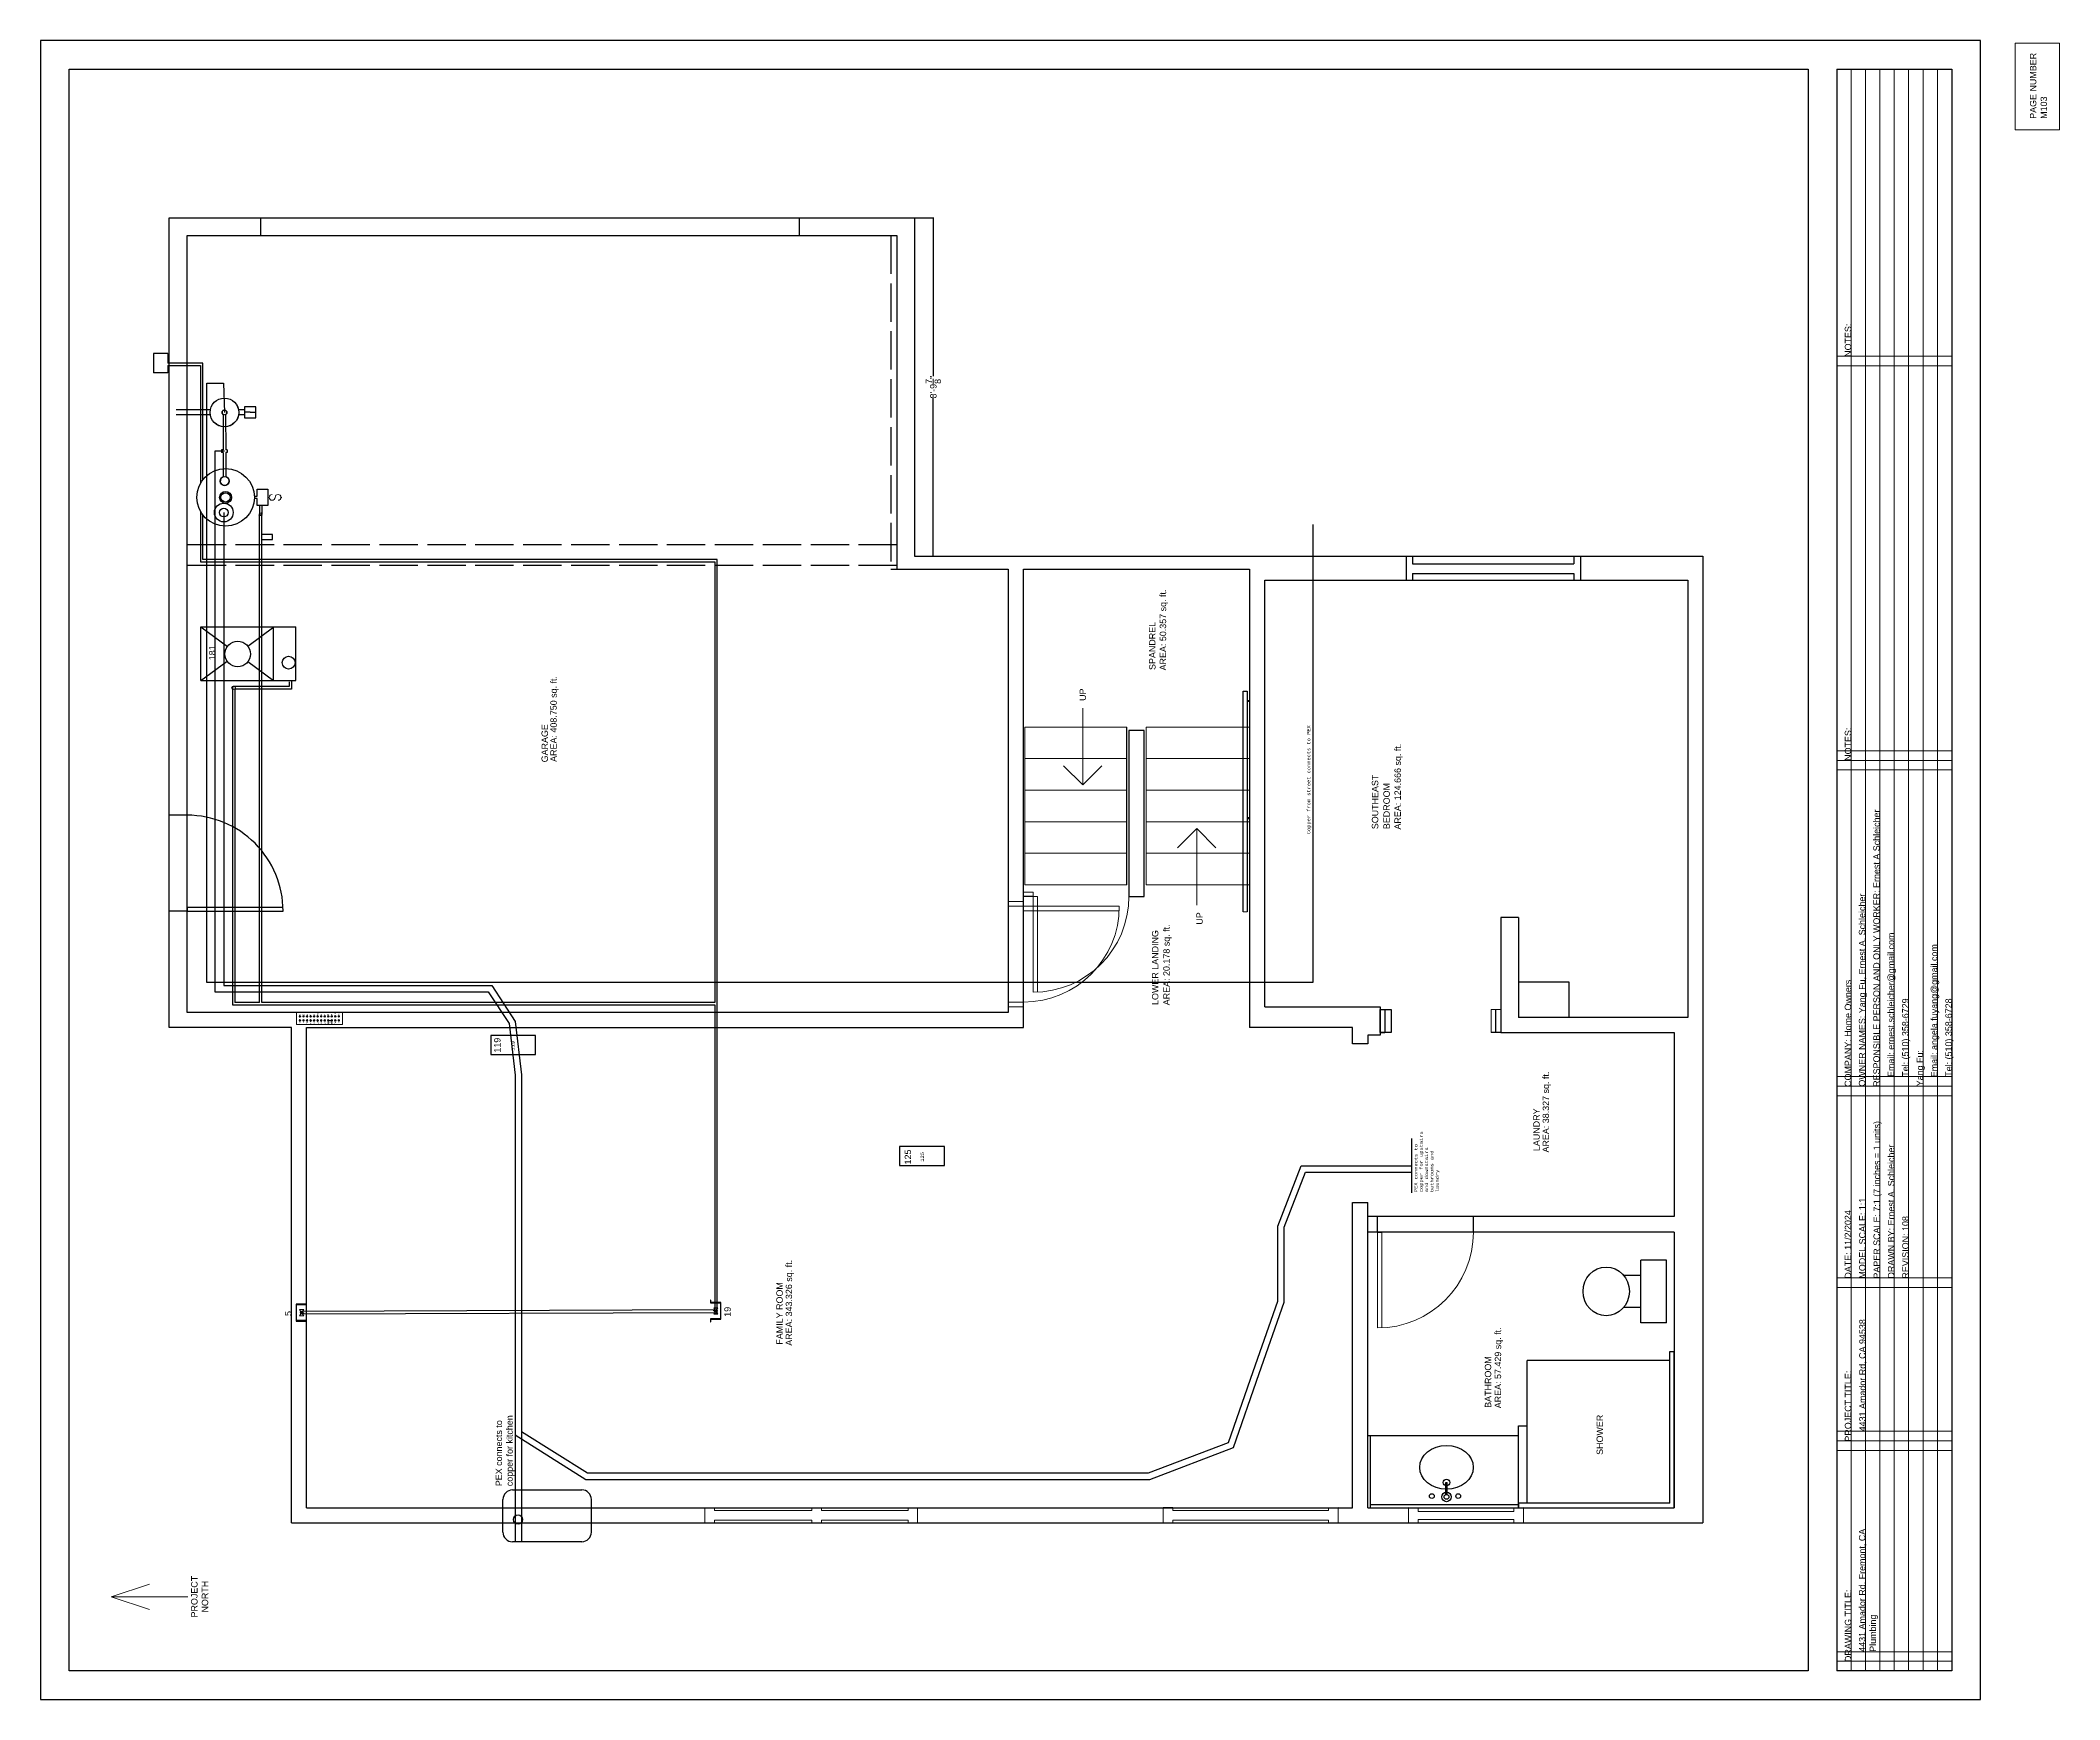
# Model space of a CAD drawing. Header units: inches. Extents: x 12 to 644, y -4 to 515.
import ezdxf

# ---------------------------------------------------------------- set-up
doc = ezdxf.new("R2010")
doc.units = ezdxf.units.IN
doc.header["$MEASUREMENT"] = 0
doc.header["$PDMODE"] = 35
doc.linetypes.add('ACAD_ISO02W100', pattern=[15, 12, -3])
doc.layers.get('0').update_dxf_attribs({"color": 1, "lineweight": 9})
doc.layers.get('Defpoints').update_dxf_attribs({"lineweight": 9})
for name, color, linetype, lineweight in [('00-page-edge', 7, 'Continuous', 9), ('A101-Floorplan-1st-floor', 7, 'Continuous', 9), ('A101-Text', 7, 'Continuous', 9), ('M103-Plumbing', 7, 'Continuous', 9)]:
    doc.layers.add(name, color=color, linetype=linetype, lineweight=lineweight)
doc.layers.add('Title Block', color=7, linetype='Continuous')
doc.styles.add('Reg', font='Courier New.ttf', dxfattribs={"height": 1})
doc.styles.add('Small', font='Arial.ttf', dxfattribs={"height": 0.5})
doc.styles.get("Standard").update_dxf_attribs({"font": 'Arial.ttf', "height": 2})
doc.dimstyles.get("Standard").update_dxf_attribs({"dimtxt": 0.18, "dimasz": 0.1175, "dimexe": 0.18, "dimexo": 0.0625, "dimgap": 0.09, "dimtad": 0, "dimtoh": 1, "dimdec": 3, "dimzin": 0, "dimdsep": 46, "dimlunit": 4, "dimtxsty": 'Standard', "dimblk": 'ARCHTICK', "dimblk1": 'ARCHTICK', "dimblk2": 'ARCHTICK', "dimcen": 0.09, "dimadec": 1, "dimazin": 0, "dimtfac": 1, "dimtdec": 3, "dimtofl": 0, "dimtmove": 0, "dimatfit": 3, "dimfxl": 1, "dimtolj": 1, "dimtzin": 0, "dimarcsym": 0})

# ---------------------------------------------------------------- blocks, each defined once
blk = doc.blocks.new('L1-bathroom-door')
at = {"layer": 'A101-Floorplan-1st-floor'}
for p, q in [((0, 0), (-30, 0)), ((0, -1.375), (-30, -1.375))]:
    blk.add_line(p, q, dxfattribs=at)
at = {"layer": 'A101-Floorplan-1st-floor', "lineweight": 30}
blk.add_line((0, 0), (0, -1.375), dxfattribs=at)
at = {"layer": 'A101-Floorplan-1st-floor'}
blk.add_arc((0, 0), 30, 180, 270, dxfattribs=at)
blk = doc.blocks.new('L1-bathroom-window')
at = {"layer": 'A101-Floorplan-1st-floor'}
for p, q in [((0, 36), (-4.76, 36)), ((-3.69, 33), (-4.76, 33)), ((-3.69, 3), (-3.69, 33)), ((0, 33), (-1.19, 33)), ((-1.19, 3), (-1.19, 33)), ((-4.76, 3), (-3.69, 3)), ((-4.76, 0), (0, 0)), ((-1.19, 3), (0, 3))]:
    blk.add_line(p, q, dxfattribs=at)
at = {"layer": 'A101-Floorplan-1st-floor', "lineweight": 30}
for p, q in [((-4.76, 36), (-4.76, 33)), ((0, 36), (-0.01, 33)), ((-4.76, 3), (-4.76, 0)), ((-0.01, 3), (0, 0))]:
    blk.add_line(p, q, dxfattribs=at)
blk = doc.blocks.new('L1-family-room-window')
at = {"layer": 'A101-Floorplan-1st-floor'}
for p, q in [((0.01, 54.75), (-4.75, 54.75)), ((-3.93, 51.75), (-4.75, 51.75)), ((-3.93, 3), (-3.93, 51.75)), ((0.01, 51.75), (-0.93, 51.75)), ((-0.93, 3), (-0.93, 51.75)), ((-4.75, 3), (-3.93, 3)), ((-4.75, 0), (0.01, 0)), ((-0.93, 3), (0.01, 3))]:
    blk.add_line(p, q, dxfattribs=at)
at = {"layer": 'A101-Floorplan-1st-floor', "lineweight": 30}
for p, q in [((-4.75, 54.75), (-4.75, 51.75)), ((0.01, 54.75), (0.01, 51.75)), ((-4.75, 3), (-4.75, 0)), ((0, 3), (0.01, 0))]:
    blk.add_line(p, q, dxfattribs=at)
blk = doc.blocks.new('L1-family-room-patio-doors')
at = {"layer": 'A101-Floorplan-1st-floor'}
for p, q in [((0, 66.63), (-4.75, 66.63)), ((-3.93, 63.63), (-4.75, 63.63)), ((-3.93, 33.13), (-3.93, 63.63)), ((-0.93, 33.13), (-0.93, 63.63)), ((0, 63.63), (-0.93, 63.63)), ((-0.07, 66.63), (-0.07, 63.63)), ((-4.75, 33.13), (-3.93, 33.13)), ((-0.93, 33.13), (0, 33.13)), ((-0.07, 33.13), (-0.07, 30.13)), ((-4.75, 30.13), (-3.93, 30.13)), ((-3.93, 3), (-3.93, 30.13)), ((-0.93, 3), (-0.93, 30.13)), ((-0.93, 30.13), (0, 30.13)), ((-4.75, 3), (-3.93, 3)), ((-4.75, 0), (0, 0)), ((-0.93, 3), (0, 3)), ((-0.07, 3), (-0.07, 0))]:
    blk.add_line(p, q, dxfattribs=at)
at = {"layer": 'A101-Floorplan-1st-floor', "lineweight": 30}
for p, q in [((-4.75, 66.63), (-4.75, 63.63)), ((-4.75, 33.13), (-4.75, 30.13)), ((-4.75, 3), (-4.75, 0))]:
    blk.add_line(p, q, dxfattribs=at)
blk = doc.blocks.new('lower-landing-to-garage-door')
at = {"layer": 'A101-Floorplan-1st-floor'}
for p, q in [((30, 0), (28.62, 0)), ((30, 0), (30, -30)), ((28.62, 0), (28.62, -29.97))]:
    blk.add_line(p, q, dxfattribs=at)
blk.add_arc((30, 0), 30, 180, 270, dxfattribs=at)
blk = doc.blocks.new('garage-door-exit-to-trailer')
at = {"layer": 'A101-Floorplan-1st-floor', "lineweight": 30}
for p, q in [((0, 0), (0, -30)), ((1.25, 0), (0, 0)), ((1.25, 0), (1.25, -29.97))]:
    blk.add_line(p, q, dxfattribs=at)
blk.add_arc((0, 0), 30, 270, 0, dxfattribs=at)
blk = doc.blocks.new('spandrel-door')
at = {"layer": 'A101-Floorplan-1st-floor'}
for p, q in [((0, 0), (-30, 0)), ((0, -1.38), (0, 0)), ((0, -1.38), (-29.97, -1.38))]:
    blk.add_line(p, q, dxfattribs=at)
blk.add_arc((0, 0), 30, 180, 270, dxfattribs=at)
blk = doc.blocks.new('L1-toilet')
at = {"lineweight": 30}
for p, q in [((-14.81, 8), (-14.81, 13.4)), ((-4.81, 8), (-4.81, 13.4)), ((-19.63, 0), (-19.63, 8)), ((-19.63, 8), (0, 8)), ((0, 0), (0, 8)), ((-19.63, 0), (0, 0))]:
    blk.add_line(p, q, dxfattribs=at)
blk.add_ellipse((-9.81, 18.88), major_axis=(7.62, 0), ratio=0.95082, dxfattribs=at)
blk = doc.blocks.new('L1-bathroom-sink-faucets-bowl')
at = {"lineweight": 30}
for p, q in [((2.21, 0.25), (5.98, 0.25)), ((5.98, 0.25), (5.98, -0.25)), ((2.21, -0.25), (5.98, -0.25))]:
    blk.add_line(p, q, dxfattribs=at)
for centre, radius in [((1.5, 0), 1.5), ((1.5, 0), 0.75), ((1.75, 4.59), 0.75), ((6, 0), 1), ((1.75, -3.69), 0.75)]:
    blk.add_circle(centre, radius, dxfattribs=at)
blk.add_ellipse((10.75, 0), major_axis=(0, -8.38), ratio=0.820896, dxfattribs=at)
blk = doc.blocks.new('L1-granite-splash-and-counter')
at = {"layer": 'A101-Floorplan-1st-floor', "lineweight": 30}
for p, q in [((0, 0), (22.63, 0)), ((0, 0), (0, -0.88)), ((22.63, 0), (22.63, -47.13)), ((0, -0.88), (22.63, -0.88)), ((0, -0.88), (0, -47.13)), ((0.88, -47.13), (0.88, -0.88)), ((0, -47.13), (0.88, -47.13)), ((0.88, -47.13), (22.63, -47.13))]:
    blk.add_line(p, q, dxfattribs=at)
blk = doc.blocks.new('L1-shower-tiles-and-glass-walls')
at = {"layer": 'A101-Floorplan-1st-floor', "lineweight": 30}
for p, q in [((1.37, 48.75), (0, 48.75)), ((0, 48.75), (0, 48.75)), ((0, 48.75), (0, 0)), ((1.37, 1.37), (1.37, 48.75)), ((1.37, 48.75), (25.62, 48.75)), ((1.37, 46), (46.12, 46)), ((25.62, 48.75), (25.62, 46)), ((46.12, 1.37), (46.12, 46)), ((0, 0), (48.88, 0)), ((1.37, 1.37), (48.88, 1.37)), ((48.88, 1.37), (48.88, 0))]:
    blk.add_line(p, q, dxfattribs=at)
blk = doc.blocks.new('L2-S-gas-shutoff-valve')
at = {"layer": 'M103-Plumbing'}
for p, q in [((-0.88, 0.6), (0.88, -0.58)), ((-0.88, -0.58), (0.88, 0.6))]:
    blk.add_line(p, q, dxfattribs=at)
at = {"layer": 'M103-Plumbing', "lineweight": 30}
for p, q in [((-0.88, 0.6), (-0.88, -0.58)), ((0.88, 0.6), (0.88, -0.58))]:
    blk.add_line(p, q, dxfattribs=at)
at = {"layer": 'M103-Plumbing'}
blk.add_lwpolyline([(0, 0.01), (0, 0.67), (0.08, 0.67)], dxfattribs=at)
at = {"layer": 'M103-Plumbing', "lineweight": 30}
blk.add_circle((0, 0), 0.433, dxfattribs=at)
blk = doc.blocks.new('L2-N-gas-shutoff-valve')
at = {"layer": 'M103-Plumbing'}
for p, q in [((-1.05, 0.72), (-1.05, 0.36)), ((0, 0), (-1.05, 0.72)), ((-1.05, 0.36), (-1.05, 0)), ((-1.05, -0.36), (-1.05, 0)), ((0, 0), (-1.05, -0.72)), ((0, 0), (1.05, 0.72)), ((0, 0), (1.05, -0.72)), ((1.05, 0.72), (1.05, 0.36)), ((1.05, 0.36), (1.05, 0)), ((1.05, -0.36), (1.05, 0)), ((-1.05, -0.72), (-1.05, -0.36)), ((1.05, -0.72), (1.05, -0.36))]:
    blk.add_line(p, q, dxfattribs=at)
blk.add_lwpolyline([(0, 0), (0, -0.7), (-0.18, -0.7)], dxfattribs=at)
at = {"layer": 'M103-Plumbing', "lineweight": 30}
blk.add_circle((0, 0), 0.375, dxfattribs=at)
blk = doc.blocks.new('L1-south-stairway-5-steps')
at = {"layer": 'A101-Floorplan-1st-floor', "lineweight": 5}
for p, q in [((-49.375, 0), (0, 0)), ((-49.375, 0), (-49.375, -32.40625)), ((-39.5, 0), (-39.5, -32.40625)), ((-29.625, 0), (-29.625, -32.40625)), ((-19.75, 0), (-19.75, -32.40625)), ((-9.875, 0), (-9.875, -32.40625)), ((0, 0), (0, -32.40625))]:
    blk.add_line(p, q, dxfattribs=at)
blk = doc.blocks.new('L1-south-stairway-handrail')
at = {"layer": 'A101-Floorplan-1st-floor', "lineweight": -3}
for p, q in [((-57.8, 1.25), (11.23, 1.25)), ((11.23, 0), (-57.8, 0)), ((-28.71, -0.75), (-28.71, 0)), ((-28.46, -0.75), (-28.46, 0)), ((8.09, 0), (8.09, -0.75)), ((8.34, 0), (8.34, -0.75)), ((11.23, 1.25), (11.23, 0))]:
    blk.add_line(p, q, dxfattribs=at)
at = {"layer": 'A101-Floorplan-1st-floor', "lineweight": 5}
blk.add_line((-57.8, 1.25), (-57.8, 0), dxfattribs=at)
blk = doc.blocks.new('L1-arrow')
at = {"lineweight": 5}
for p, q in [((188.32, -365.98), (182.32, -359.98)), ((182.32, -365.98), (164.32, -365.98)), ((182.32, -365.98), (188.32, -365.98)), ((188.32, -365.98), (182.32, -371.98))]:
    blk.add_line(p, q, dxfattribs=at)
blk = doc.blocks.new('L1-ceiling-register-119')
at = {"layer": 'A101-Floorplan-1st-floor', "lineweight": 30}
for p, q in [((-6, 0, -95.12), (-6, -14, -95.12)), ((0, 0, -95.12), (-6, 0, -95.12)), ((0, -14, -95.12), (0, 0, -95.12)), ((-6, -14, -95.12), (0, -14, -95.12))]:
    blk.add_line(p, q, dxfattribs=at)
blk = doc.blocks.new('L1-south-east-bedroom-window')
at = {"layer": 'A101-Floorplan-1st-floor', "lineweight": -3}
for p, q in [((7.5, 54.5), (0, 54.5)), ((0, 54.5), (0, 52.5)), ((2.15, 52.5), (0, 52.5)), ((2.15, 52.5), (2.13, 2)), ((5.1, 52.5), (5.12, 2)), ((7.5, 52.5), (5.1, 52.5)), ((7.5, 54.5), (7.5, 52.5)), ((2.13, 2), (0, 2)), ((0, 2), (0, 0)), ((7.5, 0), (0, 0)), ((7.5, 2), (5.12, 2)), ((7.5, 2), (7.5, 0))]:
    blk.add_line(p, q, dxfattribs=at)
blk = doc.blocks.new('L1-framing-for-expansion-tank')
at = {"layer": 'A101-Floorplan-1st-floor', "lineweight": -3}
for p, q in [((1, 14.24), (1, 24.95)), ((2.5, 14.22), (2.5, 24.95)), ((1, 3.5), (1, 5.36)), ((1.75, 1.75), (1.75, 3.5)), ((1.75, 1.75), (1.75, 0)), ((2.5, 3.5), (2.5, 5.38))]:
    blk.add_line(p, q, dxfattribs=at)
blk.add_lwpolyline([(0, 0), (3.5, 0), (3.5, 3.5), (0, 3.5)], close=True, dxfattribs=at)
blk.add_lwpolyline([(0, 0), (3.5, 0), (3.5, 3.5), (0, 3.5)], close=True, dxfattribs=at)
blk = doc.blocks.new('L1-expansion-tank-186')
at = {"layer": 'M103-Plumbing', "lineweight": -3}
for radius in [4.49, 0.75]:
    blk.add_circle((0.7, 4.44, -54.75), radius, dxfattribs=at)
blk = doc.blocks.new('L1-expansion-tank-186-reference')
at = {"layer": 'A101-Floorplan-1st-floor', "lineweight": -3}
for radius in [4.49, 0.75]:
    blk.add_circle((388.22, -77.44), radius, dxfattribs=at)
blk = doc.blocks.new('L1-water-heater-184-reference')
at = {"layer": 'A101-Floorplan-1st-floor'}
for p, q in [((0, -13.66), (0, -13.25)), ((0, -17.33), (0, -17.57))]:
    blk.add_line(p, q, dxfattribs=at)
at = {"layer": 'A101-Floorplan-1st-floor', "lineweight": -3}
blk.add_lwpolyline([(0.37, -9), (0.37, -9.86), (2.56, -9.86), (2.56, -13.25), (-2.56, -13.25), (-2.56, -9.86), (-0.38, -9.86), (-0.38, -9)], dxfattribs=at)
for centre, radius in [((0, 0), 9), ((-4.75, 0.55), 2.93), ((-4.75, 0.55), 1.39), ((0, 0), 1.88), ((0, 0), 1.45), ((5.1, 0.27), 1.39)]:
    blk.add_circle(centre, radius, dxfattribs=at)
at = {"layer": 'A101-Floorplan-1st-floor'}
for centre, start, end in [((0, -14.57), 0, 180), ((0, -14.59), 180, 270), ((0, -16.42), 180, 90)]:
    blk.add_arc(centre, 0.916, start, end, dxfattribs=at)
blk = doc.blocks.new('L1-furnace-181-reference')
at = {"layer": 'A101-Floorplan-1st-floor', "lineweight": -3}
for p, q in [((0, 29.75), (6.04, 21.52)), ((0, 29.75), (0, 0)), ((16.8, 29.75), (16.8, 0)), ((10.77, 15.08), (16.8, 6.87)), ((0, 0), (16.8, 0))]:
    blk.add_line(p, q, dxfattribs=at)
for points in [[(0, 29.75), (16.8, 29.75), (10.65, 21.42)], [(5.89, 14.99), (-0.01, 7), (16.8, 7)]]:
    blk.add_lwpolyline(points, dxfattribs=at)
for centre, radius in [((8.27, 18.2), 4), ((5.56, 2.25), 2)]:
    blk.add_circle(centre, radius, dxfattribs=at)
blk = doc.blocks.new('L1-186')
at = {"layer": 'A101-Floorplan-1st-floor', "lineweight": -3}
for radius in [4.49, 0.75]:
    blk.add_circle((0, 0), radius, dxfattribs=at)
blk = doc.blocks.new('_ArchTick')
at = {"color": 0, "linetype": 'ByBlock', "lineweight": 30, "const_width": 0.15}
blk.add_lwpolyline([(-0.5, -0.5), (0.5, 0.5)], dxfattribs=at)
blk = doc.blocks.new('*D456')
at = {"layer": 'A101-Text', "color": 0, "lineweight": -2, "transparency": 16777216}
for p, q in [((285.79, 459.75), (291.78, 459.75)), ((291.6, 459.75), (291.6, 410.26)), ((291.6, 353.82), (291.6, 403.31)), ((285.79, 353.82), (291.78, 353.82))]:
    blk.add_line(p, q, dxfattribs=at)
at = {"layer": 'Defpoints', "color": 0, "lineweight": 5, "transparency": 16777216}
for p in [(285.72, 459.75), (285.72, 353.82), (291.6, 353.82)]:
    blk.add_point(p, dxfattribs=at)
at = {"layer": 'A101-Text', "color": 0, "lineweight": -2, "transparency": 16777216, "xscale": 0.1175, "yscale": 0.1175, "zscale": 0.1175}
for p, rotation in [((291.6, 459.75), 90), ((291.6, 353.82), 270)]:
    blk.add_blockref('_ArchTick', p, dxfattribs=dict(at, rotation=rotation))
at = {"layer": 'A101-Text', "color": 0, "lineweight": 5, "transparency": 16777216, "insert": (291.6, 406.78), "char_height": 2, "attachment_point": 5, "rotation": 90}
blk.add_mtext('\\A1;8\'-9{\\H1x;\\S7/8;}"', dxfattribs=at)
blk = doc.blocks.new('GE-125A-subpanel-171')
at = {"lineweight": 5}
for p, q in [((0, -14.38, -48.5), (0, 0, -48.5)), ((0, 0, -48.5), (3.75, 0, -48.5)), ((3.75, -15.19, -48.5), (3.75, 0.81, -48.5)), ((1, -1.11, -48.5), (1.5, -1.11, -48.5)), ((1, -2.21, -48.5), (1.5, -2.21, -48.5)), ((1, -3.32, -48.5), (1.5, -3.32, -48.5)), ((1, -4.42, -48.5), (1.5, -4.42, -48.5)), ((1, -5.53, -48.5), (1.5, -5.53, -48.5)), ((1.25, -1.36, -48.5), (1.25, -0.86, -48.5)), ((1.25, -2.46, -48.5), (1.25, -1.96, -48.5)), ((1.25, -3.57, -48.5), (1.25, -3.07, -48.5)), ((1.25, -4.67, -48.5), (1.25, -4.17, -48.5)), ((1.25, -5.78, -48.5), (1.25, -5.28, -48.5)), ((2.25, -1.11, -48.5), (2.75, -1.11, -48.5)), ((2.25, -2.21, -48.5), (2.75, -2.21, -48.5)), ((2.25, -3.32, -48.5), (2.75, -3.32, -48.5)), ((2.25, -4.42, -48.5), (2.75, -4.42, -48.5)), ((2.25, -5.53, -48.5), (2.75, -5.53, -48.5)), ((2.5, -1.36, -48.5), (2.5, -0.86, -48.5)), ((2.5, -2.46, -48.5), (2.5, -1.96, -48.5)), ((2.5, -3.57, -48.5), (2.5, -3.07, -48.5)), ((2.5, -4.67, -48.5), (2.5, -4.17, -48.5)), ((2.5, -5.78, -48.5), (2.5, -5.28, -48.5)), ((1.25, -9.96, -48.5), (0, -9.96, -48.5)), ((0, -9.96, -48.5), (0, -11.06, -48.5)), ((0, -11.06, -48.5), (1.25, -11.06, -48.5)), ((1, -6.64, -48.5), (1.5, -6.64, -48.5)), ((1, -7.74, -48.5), (1.5, -7.74, -48.5)), ((1, -8.85, -48.5), (1.5, -8.85, -48.5)), ((1, -9.96, -48.5), (1.5, -9.96, -48.5)), ((1, -11.06, -48.5), (1.5, -11.06, -48.5)), ((1, -12.17, -48.5), (1.5, -12.17, -48.5)), ((1.25, -6.89, -48.5), (1.25, -6.39, -48.5)), ((1.25, -7.99, -48.5), (1.25, -7.49, -48.5)), ((1.25, -9.1, -48.5), (1.25, -8.6, -48.5)), ((1.25, -10.21, -48.5), (1.25, -9.71, -48.5)), ((1.25, -11.06, -48.5), (1.25, -9.96, -48.5)), ((1.25, -11.31, -48.5), (1.25, -10.81, -48.5)), ((1.25, -12.42, -48.5), (1.25, -11.92, -48.5)), ((2.25, -6.64, -48.5), (2.75, -6.64, -48.5)), ((2.25, -7.74, -48.5), (2.75, -7.74, -48.5)), ((2.25, -8.85, -48.5), (2.75, -8.85, -48.5)), ((2.25, -9.96, -48.5), (2.75, -9.96, -48.5)), ((2.25, -11.06, -48.5), (2.75, -11.06, -48.5)), ((2.25, -12.17, -48.5), (2.75, -12.17, -48.5)), ((2.5, -6.89, -48.5), (2.5, -6.39, -48.5)), ((2.5, -7.99, -48.5), (2.5, -7.49, -48.5)), ((2.5, -9.1, -48.5), (2.5, -8.6, -48.5)), ((2.5, -10.21, -48.5), (2.5, -9.71, -48.5)), ((2.5, -11.31, -48.5), (2.5, -10.81, -48.5)), ((2.5, -12.42, -48.5), (2.5, -11.92, -48.5)), ((0, -14.38, -48.5), (3.75, -14.38, -48.5)), ((1, -13.27, -48.5), (1.5, -13.27, -48.5)), ((1.25, -13.52, -48.5), (1.25, -13.02, -48.5)), ((2.25, -13.27, -48.5), (2.75, -13.27, -48.5)), ((2.5, -13.52, -48.5), (2.5, -13.02, -48.5))]:
    blk.add_line(p, q, dxfattribs=at)
for centre in [(1.25, -1.11, -48.5), (1.25, -2.21, -48.5), (1.25, -3.32, -48.5), (1.25, -4.42, -48.5), (1.25, -5.53, -48.5), (2.5, -1.11, -48.5), (2.5, -2.21, -48.5), (2.5, -3.32, -48.5), (2.5, -4.42, -48.5), (2.5, -5.53, -48.5), (1.25, -6.64, -48.5), (1.25, -7.74, -48.5), (1.25, -8.85, -48.5), (1.25, -9.96, -48.5), (1.25, -11.06, -48.5), (1.25, -12.17, -48.5), (2.5, -6.64, -48.5), (2.5, -7.74, -48.5), (2.5, -8.85, -48.5), (2.5, -9.96, -48.5), (2.5, -11.06, -48.5), (2.5, -12.17, -48.5), (1.25, -13.27, -48.5), (2.5, -13.27, -48.5)]:
    blk.add_circle(centre, 0.25, dxfattribs=at)
at = {"lineweight": 5, "style": 'Small'}
for s, p in [('nc', (0.13, -1.28, -48.5)), ('nc', (0.13, -2.39, -48.5)), ('12', (0.12, -5.79, -48.5)), ('nc', (0.14, -3.49, -48.5)), ('11', (0.18, -4.7, -48.5)), ('1', (2.77, -1.36, -48.5)), ('3', (2.83, -3.59, -48.5)), ('2', (2.83, -2.47, -48.5)), ('4', (2.85, -4.67, -48.5)), ('5', (2.84, -5.79, -48.5)), ('13', (0.1, -6.92, -48.5)), ('14', (0.11, -8, -48.5)), ('15', (0.11, -9.11, -48.5)), ('16', (0.12, -10.82, -48.5)), ('nc', (0.14, -12.36, -48.5)), ('10', (2.83, -12.42, -48.5)), ('6', (2.85, -8.02, -48.5)), ('7', (2.86, -9.11, -48.5)), ('9', (2.87, -11.28, -48.5)), ('8', (2.88, -10.2, -48.5)), ('nc', (2.87, -6.81, -48.5)), ('nc', (0.13, -13.46, -48.5)), ('nc', (2.86, -13.46, -48.5))]:
    blk.add_text(s, height=0.5, dxfattribs=at).set_placement(p)
blk = doc.blocks.new('north-arrow')
at = {"layer": '00-page-edge', "lineweight": 5}
for points in [[(-3.99, -12), (0, 0), (4, -12)], [(0, 0), (0, -12), (0, -24)]]:
    blk.add_lwpolyline(points, dxfattribs=at)
blk = doc.blocks.new('kitchen-sink-for-m103')
at = {"layer": 'M103-Plumbing', "lineweight": -3}
for p, q in [((12.66, -178.21), (12.66, -156.52)), ((15.66, -153.52), (25.88, -153.52)), ((28.88, -156.52), (28.88, -178.21)), ((15.66, -181.21), (25.88, -181.21))]:
    blk.add_line(p, q, dxfattribs=at)
blk.add_circle((19.6, -158.24), 1.45, dxfattribs=at)
for centre, start, end in [((15.66, -156.52), 90, 180), ((25.88, -156.52), 0, 90), ((15.66, -178.21), 180, 270), ((25.88, -178.21), 270, 0)]:
    blk.add_arc(centre, 3, start, end, dxfattribs=at)

msp = doc.modelspace()

# ---------------------------------------------------------------- linework, layer by layer
at = {"lineweight": 5}
for p, q in [((578.8969, 4.9613), (578.8969, 506.3126)), ((583.3969, 4.9613), (583.3969, 506.3126)), ((587.8969, 4.9613), (587.8969, 506.3126)), ((592.3969, 4.9613), (592.3969, 506.3126)), ((596.8969, 4.9613), (596.8969, 506.3126)), ((601.3969, 4.9613), (601.3969, 506.3126)), ((605.8969, 4.9613), (605.8969, 506.3126)), ((610.3969, 4.9613), (610.3969, 506.3126)), ((574.3969, 416.4613), (610.3969, 416.4613)), ((574.3969, 292.9613), (610.3969, 292.9613)), ((574.3969, 289.9613), (610.3969, 289.9613)), ((574.3969, 190.9613), (610.3969, 190.9613)), ((574.3969, 187.9613), (610.3969, 187.9613)), ((574.3969, 127.9613), (610.3969, 127.9613)), ((574.3969, 79.9613), (610.3969, 79.9613)), ((574.3969, 76.9613), (610.3969, 76.9613)), ((574.3969, 10.9613), (610.3969, 10.9613)), ((574.3969, 7.9613), (610.3969, 7.9613))]:
    msp.add_line(p, q, dxfattribs=at)
at = {"layer": '00-page-edge', "lineweight": 5}
for p, q in [((574.3969, 413.4613), (610.3969, 413.4613)), ((574.3969, 286.9613), (610.3969, 286.9613)), ((574.3969, 184.9613), (610.3969, 184.9613)), ((574.3969, 124.9613), (610.3969, 124.9613)), ((574.3969, 73.9613), (610.3969, 73.9613)), ((574.3969, 4.9613), (574.3969, 4.9613)), ((574.3969, 4.9613), (574.3969, 4.9613))]:
    msp.add_line(p, q, dxfattribs=at)
at = {"layer": '00-page-edge', "lineweight": -3}
for points in [[(12.0961, -4.0387), (619.3969, -4.0387), (619.3969, 515.3126), (12.0961, 515.3126)], [(565.3969, 4.9613), (21.0961, 4.9613), (21.0961, 506.3126), (565.3969, 506.3126)]]:
    msp.add_lwpolyline(points, close=True, dxfattribs=at)
at = {"layer": '00-page-edge', "lineweight": 5}
msp.add_lwpolyline([(630.2535, 487.2728), (630.2535, 514.4557), (644.1546, 514.4557), (644.1546, 487.2728)], close=True, dxfattribs=at)
at = {"layer": 'A101-Floorplan-1st-floor', "lineweight": -3}
for p, q in [((52.3788, 206.3187), (52.3788, 459.7508)), ((52.3788, 459.7508), (285.7225, 459.7508)), ((81.0663, 454.2508), (81.0663, 459.7508)), ((249.7538, 454.2508), (249.7538, 459.7508)), ((285.7225, 459.7508), (285.7225, 353.8173)), ((285.7225, 353.8173), (532.5022, 353.8173)), ((319.8232, 206.3187), (319.8232, 349.8187)), ((319.8232, 349.8187), (390.6044, 349.8187)), ((390.6044, 349.8187), (390.6044, 206.3187)), ((532.5022, 353.8173), (532.5022, 51.2875)), ((395.3544, 212.8187), (395.3544, 346.3187)), ((395.3544, 346.3187), (527.7522, 346.3187)), ((527.7522, 346.3187), (527.7522, 209.5062)), ((352.1982, 251.0048), (352.1982, 300.3798)), ((58.0663, 272.7821), (52.3788, 272.7821)), ((322.8232, 247.3701), (319.8232, 247.3701)), ((58.0663, 242.7861), (52.3788, 242.7861)), ((474.8147, 240.7562), (469.2294, 240.7562)), ((469.2294, 240.7562), (469.2294, 204.7562)), ((474.8147, 240.7562), (474.8147, 209.5062)), ((490.596, 220.5062), (474.8147, 220.5062)), ((490.596, 209.5062), (490.596, 220.5062)), ((395.3544, 212.8187), (431.4482, 212.8187)), ((431.4482, 212.8187), (431.4482, 203.9437)), ((431.4482, 204.7562), (431.4482, 212.0062)), ((431.4482, 212.0062), (434.9482, 212.0062)), ((432.9482, 212.0062), (432.9482, 204.7562)), ((434.9482, 212.0062), (434.9482, 204.7562)), ((467.7294, 204.7562), (467.7294, 212.0062)), ((469.2294, 212.0062), (469.2294, 204.7562)), ((527.7522, 209.5062), (474.8147, 209.5062)), ((90.6913, 206.3187), (52.3788, 206.3187)), ((90.6913, 51.2875), (90.6913, 206.3187)), ((95.4413, 56.0375), (95.4413, 206.3187)), ((95.4413, 206.3187), (319.8232, 206.3187)), ((422.8475, 206.3187), (390.6044, 206.3187)), ((422.8475, 201.2562), (422.8475, 206.3187)), ((431.4482, 203.9437), (427.5975, 203.9437)), ((427.5975, 203.9437), (427.5975, 201.2562)), ((431.4482, 204.7562), (432.9482, 204.7562)), ((434.9482, 204.7562), (431.4482, 204.7562)), ((469.2294, 204.7562), (466.2294, 204.7562)), ((469.2294, 204.7562), (523.4794, 204.7562)), ((523.4794, 204.7562), (523.4794, 147.1625)), ((427.5975, 201.2562), (422.8475, 201.2562)), ((422.8475, 56.0375), (422.8475, 151.6)), ((422.8475, 151.6), (427.5975, 151.6)), ((427.5975, 56.0375), (427.5975, 151.6)), ((523.4794, 147.1625), (427.5975, 147.1625)), ((430.66, 147.1625), (427.5975, 147.1625)), ((430.66, 142.2875), (430.66, 147.1625)), ((460.66, 142.2875), (460.66, 147.1625)), ((523.4794, 142.2875), (427.5975, 142.2875)), ((523.4794, 142.2875), (523.4794, 56.0375)), ((90.6913, 51.2875), (532.5022, 51.2875)), ((95.4413, 56.0375), (422.8475, 56.0375)), ((427.5975, 56.0375), (523.4794, 56.0375))]:
    msp.add_line(p, q, dxfattribs=at)
at = {"layer": 'A101-Floorplan-1st-floor', "linetype": 'ACAD_ISO02W100', "lineweight": -3}
for p, q in [((278.3163, 454.2508), (278.3163, 349.8187)), ((280.2225, 357.4437), (58.0663, 357.4437)), ((280.2225, 350.9437), (58.0663, 350.9437))]:
    msp.add_line(p, q, dxfattribs=at)
at = {"layer": 'A101-Floorplan-1st-floor', "lineweight": 5}
for p, q in [((320.2607, 300.3798), (320.2607, 251.0048)), ((352.1982, 300.3798), (320.2607, 300.3798)), ((352.1982, 290.5048), (320.2607, 290.5048)), ((352.1982, 280.6298), (320.2607, 280.6298)), ((352.1982, 270.7548), (320.2607, 270.7548)), ((352.1982, 260.8798), (320.2607, 260.8798)), ((322.8232, 248.7451), (319.8232, 248.7451)), ((352.1982, 251.0048), (320.2607, 251.0048)), ((322.8232, 247.3701), (322.8232, 248.7451)), ((319.8232, 245.7878), (315.0732, 245.7878)), ((319.8232, 244.2878), (315.0732, 244.2878)), ((315.0732, 214.2563), (319.8232, 214.2563)), ((315.0732, 212.7563), (319.8232, 212.7563)), ((466.2294, 204.7562), (466.2294, 212.0062)), ((466.2294, 212.0062), (469.2294, 212.0062)), ((319.8232, 206.3187), (318.4482, 206.3187))]:
    msp.add_line(p, q, dxfattribs=at)
at = {"layer": 'A101-Floorplan-1st-floor', "lineweight": -3}
msp.add_lwpolyline([(278.3163, 349.8187), (315.0732, 349.8187), (315.0732, 211.0687), (58.0663, 211.0687), (58.0663, 454.2508), (280.2225, 454.2508), (280.2225, 349.8187)], dxfattribs=at)
for points in [[(81.285, 359.1248), (84.785, 359.1248), (84.785, 360.6248), (81.285, 360.6248)], [(357.5732, 247.3701), (357.5732, 299.2672), (352.8232, 299.2672), (352.8232, 247.3701)]]:
    msp.add_lwpolyline(points, close=True, dxfattribs=at)
at = {"layer": 'M103-Plumbing', "lineweight": -3}
for p, q in [((47.504, 417.2552), (47.504, 411.2552)), ((52.004, 417.2552), (47.504, 417.2552)), ((52.004, 417.2552), (52.004, 414.2552)), ((52.004, 411.2552), (47.504, 411.2552)), ((52.004, 413.5052), (52.004, 411.2552)), ((69.3423, 398.2069), (69.3423, 394.3809)), ((76.0157, 399.6529), (74.1363, 399.6529)), ((76.0157, 398.1529), (74.1516, 398.1529)), ((69.3423, 387.2042), (68.7825, 387.2042)), ((68.7825, 387.2042), (68.7825, 386.329)), ((69.3423, 386.329), (68.7825, 386.329)), ((70.6079, 387.2042), (70.134, 387.2042)), ((70.6079, 386.329), (70.1373, 386.329)), ((70.6079, 387.2042), (70.6079, 386.329)), ((62.2305, 367.8463), (62.2305, 352.0843)), ((62.9805, 352.8343), (62.9805, 366.7245)), ((80.5663, 366.711), (80.5663, 366.836)), ((80.5663, 366.836), (80.6913, 366.836)), ((80.5663, 366.711), (81.5663, 366.711)), ((80.6913, 369.586), (80.6913, 366.836)), ((80.6913, 214.1571), (80.6913, 366.836)), ((81.4413, 369.586), (81.4413, 367.086)), ((81.4413, 214.1571), (81.4413, 367.086)), ((81.4413, 366.836), (81.5663, 366.836)), ((81.5663, 366.711), (81.5663, 366.836)), ((62.2305, 352.0843), (223.2343, 352.0843)), ((223.9823, 352.8343), (62.9805, 352.8343)), ((223.2343, 352.0843), (223.2331, 214.1571)), ((223.9823, 117.1768), (223.9823, 352.8343)), ((72.1913, 312.6571), (72.1913, 213.4071)), ((89.9413, 313.0321), (72.5663, 313.0321)), ((90.6913, 312.2821), (72.9413, 312.2821)), ((72.9413, 312.2821), (72.9413, 214.1571)), ((89.9413, 314.5412), (89.9413, 313.0321)), ((90.6913, 314.9748), (90.6913, 312.2821)), ((78.102, 220.4117), (78.102, 220.4117)), ((72.1913, 213.4071), (223.2344, 213.4071)), ((80.6913, 214.1571), (72.9413, 214.1571)), ((223.2331, 214.1571), (81.4413, 214.1571)), ((223.2331, 213.4071), (223.2323, 117.9722)), ((441.3165, 171.5915), (441.3165, 154.6029)), ((93.8752, 116.7147), (223.9823, 117.1768)), ((223.1962, 117.971), (93.8806, 117.4071)), ((95.4132, 119.7134), (95.4124, 119.7134)), ((223.0681, 117.6536), (223.0681, 117.6536)), ((160.691, 78.8049), (160.691, 45.4267)), ((162.691, 79.9098), (162.691, 45.4267))]:
    msp.add_line(p, q, dxfattribs=at)
at = {"layer": 'M103-Plumbing', "color": 150, "lineweight": -3}
for p, q in [((69.3423, 398.2069), (69.3423, 387.2042)), ((70.0927, 398.2099), (70.134, 387.2042)), ((69.3423, 386.329), (69.3423, 378.7084)), ((70.1373, 386.329), (70.1659, 378.7112))]:
    msp.add_line(p, q, dxfattribs=at)
at = {"layer": 'M103-Plumbing', "color": 4, "linetype": 'Continuous', "lineweight": -3}
msp.add_line((70.0475, 217.5367), (70.0478, 217.5319), dxfattribs=at)
at = {"layer": 'M103-Plumbing', "lineweight": -3}
for points in [[(62.9805, 377.8225), (62.9805, 399.6529), (62.9805, 414.2552), (52.004, 414.2552)], [(52.004, 413.5052), (62.2305, 413.5052), (62.2305, 399.6529), (62.2305, 376.7008)], [(410.3787, 363.8103), (410.3787, 220.4117), (69.5183, 220.4117), (64.1566, 220.4117), (64.1566, 408.0161), (69.4662, 408.0161), (69.7149, 398.8578)], [(69.73, 386.7607), (66.6963, 386.7607), (66.6963, 217.5319), (112.6704, 217.5319), (152.31, 217.5319), (158.8232, 207.5687), (160.691, 191.4323), (160.691, 151.6993), (160.691, 99.6943), (160.691, 78.8049), (182.7911, 64.9086), (205.4251, 64.9086), (359.3362, 64.9086), (385.5456, 74.9269), (393.6294, 98.011), (401.4493, 120.3415), (401.4493, 143.826), (408.112, 161.0758), (441.3165, 161.0758)], [(80.5663, 369.586), (80.6913, 369.586), (80.5663, 369.586), (80.5663, 369.711)], [(81.5663, 369.586), (81.4413, 369.586), (81.5663, 369.586), (81.5663, 369.711)]]:
    msp.add_lwpolyline(points, dxfattribs=at)
at = {"layer": 'M103-Plumbing', "linetype": 'Continuous', "lineweight": -3}
msp.add_lwpolyline([(69.5183, 367.5197), (69.5183, 219.5319), (112.6704, 219.5319), (153.392, 219.5319), (160.7556, 208.2678), (162.691, 191.5477), (162.691, 151.6993), (162.691, 99.6943), (162.691, 79.9098), (183.3676, 66.9086), (205.4251, 66.9086), (358.967, 66.9086), (383.9647, 76.4638), (391.7418, 98.672), (399.4493, 120.6816), (399.4493, 144.1988), (406.7405, 163.0758), (441.3165, 163.0758)], dxfattribs=at)
at = {"layer": 'M103-Plumbing', "lineweight": -3}
for points in [[(95.4132, 120.4634), (95.2824, 120.4634), (95.2873, 119.7134), (92.1226, 119.7134), (92.1564, 114.4634), (95.2875, 114.4634), (95.2875, 113.7134), (95.4132, 113.7134), (95.4132, 114.5884), (92.2809, 114.5884), (92.2498, 119.5884), (95.4132, 119.5884)], [(221.8401, 114.2496), (221.9709, 114.2496), (221.966, 114.9996), (225.1307, 114.9996), (225.0969, 120.2496), (221.9658, 120.2496), (221.9658, 120.9996), (221.8401, 120.9996), (221.8401, 120.1246), (224.9724, 120.1246), (225.0035, 115.1246), (221.8401, 115.1246)]]:
    msp.add_lwpolyline(points, close=True, dxfattribs=at)
for centre, radius in [((69.7149, 398.8578), 4.4924), ((70.0663, 372.2735), 9), ((69.5183, 367.5197), 1.3886), ((81.0663, 367.086), 0.375), ((72.5663, 312.6571), 0.5303)]:
    msp.add_circle(centre, radius, dxfattribs=at)
for centre, radius, start, end in [((69.7149, 398.8578), 0.75, 300.2500061, 240.216351), ((69.796, 377.3733), 1.3881, 105.8896312, 74.5430709), ((72.5663, 312.6571), 0.375, 90, 180)]:
    msp.add_arc(centre, radius, start, end, dxfattribs=at)
at = {"layer": 'Title Block', "lineweight": -3}
for p, q in [((574.3969, 506.3126), (574.3969, 4.9613)), ((574.3969, 506.3126), (610.3969, 506.3126)), ((610.3969, 506.3126), (610.3969, 4.9613)), ((610.3969, 4.9613), (574.3969, 4.9613))]:
    msp.add_line(p, q, dxfattribs=at)

# ---------------------------------------------------------------- block references
at = {"lineweight": 5, "rotation": 89.99999999999999}
for name, p in [('L1-framing-for-expansion-tank', (79.5157, 397.1529)), ('L1-south-stairway-handrail', (389.8544, 300.3798)), ('L1-south-stairway-5-steps', (358.1982, 300.3798)), ('kitchen-sink-for-m103', (3.3624, 32.7156))]:
    msp.add_blockref(name, p, dxfattribs=at)
at = {"lineweight": -3, "rotation": 89.99999999999999}
for name, p in [('garage-door-exit-to-trailer', (58.0663, 242.7861)), ('L1-bathroom-door', (430.66, 142.2875)), ('L1-shower-tiles-and-glass-walls', (523.4794, 56.0375))]:
    msp.add_blockref(name, p, dxfattribs=at)
for name, p, xscale, yscale, zscale in [('L2-N-gas-shutoff-valve', (93.8806, 117.0593), 0.9190976731334448, 0.9190976731334448, 0.9190976731334448), ('L2-S-gas-shutoff-valve', (223.5252, 117.6536), 1.055824603032331, 1.055824603032331, 1.055824603032331)]:
    msp.add_blockref(name, p, dxfattribs=dict(at, xscale=xscale, yscale=yscale, zscale=zscale))
at = {"layer": '00-page-edge', "lineweight": 5, "rotation": 89.99999999999999}
msp.add_blockref('north-arrow', (34.2373, 28.1228), dxfattribs=at)
at = {"layer": 'A101-Floorplan-1st-floor', "lineweight": 5}
for name, p, rotation in [('L1-expansion-tank-186-reference', (-7.7215, 10.6355), 89.99999999999999), ('L1-186', (69.7149, 398.8578), 89.99999999999999), ('L1-water-heater-184-reference', (70.0663, 372.2735), 89.99999999999999), ('L1-south-east-bedroom-window', (494.1357, 346.3187), 89.99999999999999), ('L1-furnace-181-reference', (92.0631, 314.9748), 89.99999999999999), ('L1-arrow', (704.3351, 470.5934), 270), ('L1-arrow', (8.0706, 80.2707), 89.99999999999999), ('GE-125A-subpanel-171', (92.2488, 207.3187, 48.5), 89.99999999999999), ('L1-ceiling-register-119', (153.0663, 203.8858, 95.125), 89.99999999999999), ('L1-ceiling-register-119', (281.0663, 169.0945, 95.125), 89.99999999999999)]:
    msp.add_blockref(name, p, dxfattribs=dict(at, rotation=rotation))
at = {"layer": 'A101-Floorplan-1st-floor', "lineweight": -3, "rotation": 89.99999999999999}
for name, p in [('spandrel-door', (322.8232, 247.3701)), ('lower-landing-to-garage-door', (319.8232, 214.2878)), ('L1-toilet', (521.1044, 133.5375)), ('L1-granite-splash-and-counter', (427.5975, 56.0375)), ('L1-bathroom-sink-faucets-bowl', (452.2294, 57.9125)), ('L1-family-room-patio-doors', (286.6963, 56.0375)), ('L1-family-room-window', (418.3163, 56.0375)), ('L1-bathroom-window', (476.3471, 56.043))]:
    msp.add_blockref(name, p, dxfattribs=at)
at = {"layer": 'M103-Plumbing', "lineweight": 5, "rotation": 89.99999999999999}
msp.add_blockref('L1-expansion-tank-186', (74.1516, 398.1529, 54.75), dxfattribs=at)

# ---------------------------------------------------------------- texts
at = {"layer": '00-page-edge', "lineweight": 5, "char_height": 2, "rotation": 90}
for s, insert, width, attachment_point in [('PAGE NUMBER\\PM103', (634.8614, 490.7601), 68.786348, 1), ('4431 Amador Rd. Fremont, CA\\PPlumbing', (581.3503, 10.9339), 59.252456, 1), ('PROJECT\\PNORTH', (61.9627, 28.1902), 33.772132, 5)]:
    msp.add_mtext(s, dxfattribs=dict(at, insert=insert, width=width, attachment_point=attachment_point))
at = {"layer": 'A101-Floorplan-1st-floor', "lineweight": 5}
for s, p in [('181', (66.9054, 321.2919)), ('UP', (339.3621, 308.5645)), ('UP', (375.9187, 238.5236)), ('119', (156.1309, 198.4736)), ('125', (284.636, 163.4832))]:
    msp.add_text(s, height=2, rotation=90, dxfattribs=at).set_placement(p)
at = {"layer": 'A101-Text', "lineweight": 5}
for s, p in [('AREA: 50.357 sq. ft.', (364.4796, 318.1066)), ('SPANDREL', (361.1481, 318.2417)), ('AREA: 408.750 sq. ft.', (173.7313, 289.4865)), ('GARAGE', (170.959, 289.3389)), ('AREA: 124.666 sq. ft.', (437.9508, 268.3027)), ('SOUTHEAST', (430.8683, 268.4022)), ('BEDROOM', (434.4898, 268.427)), ('LOWER LANDING', (362.0306, 213.3881)), ('AREA: 20.178 sq. ft.', (365.5784, 213.297)), ('AREA: 38.327 sq. ft.', (484.3283, 167.2142)), ('LAUNDRY', (481.3952, 167.6544)), ('AREA: 343.326 sq. ft.', (247.3917, 106.7378)), ('FAMILY ROOM', (244.47, 107.0675)), ('AREA: 57.429 sq. ft.', (469.3402, 87.1546)), ('BATHROOM', (466.231, 87.294)), ('SHOWER', (501.2112, 72.5642))]:
    msp.add_text(s, height=2, rotation=90, dxfattribs=at).set_placement(p)
at = {"layer": 'Defpoints', "lineweight": 5, "style": 'Reg'}
for s, p in [('119', (160.503, 199.1103)), ('125', (288.6339, 164.3393))]:
    msp.add_text(s, height=1, rotation=90, dxfattribs=at).set_placement(p)
at = {"layer": 'M103-Plumbing', "lineweight": 5}
for s, p in [('5', (90.6745, 116.0391)), ('19', (228.1703, 115.7965))]:
    msp.add_text(s, height=2, rotation=90, dxfattribs=at).set_placement(p)
at = {"layer": 'M103-Plumbing', "lineweight": 5, "char_height": 1, "attachment_point": 1, "rotation": 90, "style": 'Reg'}
for s, insert, width in [('Copper from street connects to PEX', (408.6043, 266.8526), 48.628372), ('PEX connects to\\Pcopper for upstairs\\Pand downstairs\\Pbathrooms and \\Plaundry', (442.143, 154.8099), 30.987002)]:
    msp.add_mtext(s, dxfattribs=dict(at, insert=insert, width=width))
at = {"layer": 'M103-Plumbing', "lineweight": 5, "insert": (154.5992, 62.7656), "char_height": 2, "width": 568.780784, "attachment_point": 1, "rotation": 90}
msp.add_mtext('PEX connects to\\Pcopper for kitchen', dxfattribs=at)
at = {"layer": 'Title Block', "lineweight": 5}
for s, p in [('NOTES:', (578.9118, 416.2579)), ('NOTES:', (578.9118, 289.8053)), ('RESPONSIBLE PERSON AND ONLY WORKER: Ernest A Schleicher', (587.8478, 187.7749)), ('OWNER NAMES: Yang Fu, Ernest A. Schleicher', (583.3143, 187.8359)), ('Email: ernest.schleicher@gmail.com', (592.3562, 190.8375)), ('Email: angela.fuyang@gmail.com', (605.8749, 190.766)), ('COMPANY: Home Owners', (578.8904, 187.7415)), ('Tel: (510) 358-6729', (596.8629, 190.9151)), ('Tel: (510) 358-6728', (610.408, 190.9091)), ('Yang Fu:', (601.3853, 187.9485)), ('PAPER SCALE: 7:1 (7 inches = 1 units)', (587.9027, 127.7477)), ('DRAWN BY: Ernest A. Schleicher', (592.4135, 127.7564)), ('MODEL SCALE: 1:1', (583.4021, 127.7439)), ('DATE: 11/2/2024', (578.8965, 127.7356)), ('REVISION: 108', (596.9038, 127.7431)), ('4431 Amador Rd, CA 94538', (583.4295, 79.9421)), ('PROJECT TITLE:', (578.9167, 76.7238)), ('DRAWING TITLE:', (578.9186, 7.7267))]:
    msp.add_text(s, height=2, rotation=90, dxfattribs=at).set_placement(p)

# ---------------------------------------------------------------- dimensions: what is measured, and where the dimension line sits
at = {"layer": 'A101-Text', "lineweight": 5}
dim = msp.add_linear_dim(base=(291.60383, 353.81732), p1=(285.7225, 459.75083), p2=(285.7225, 353.81732), angle=90, dimstyle='Standard', dxfattribs=at)
dim.commit()
dim.dimension.update_dxf_attribs({"geometry": '*D456', "text_midpoint": (291.60383, 406.78407)})

doc.saveas('drawing.dxf')
